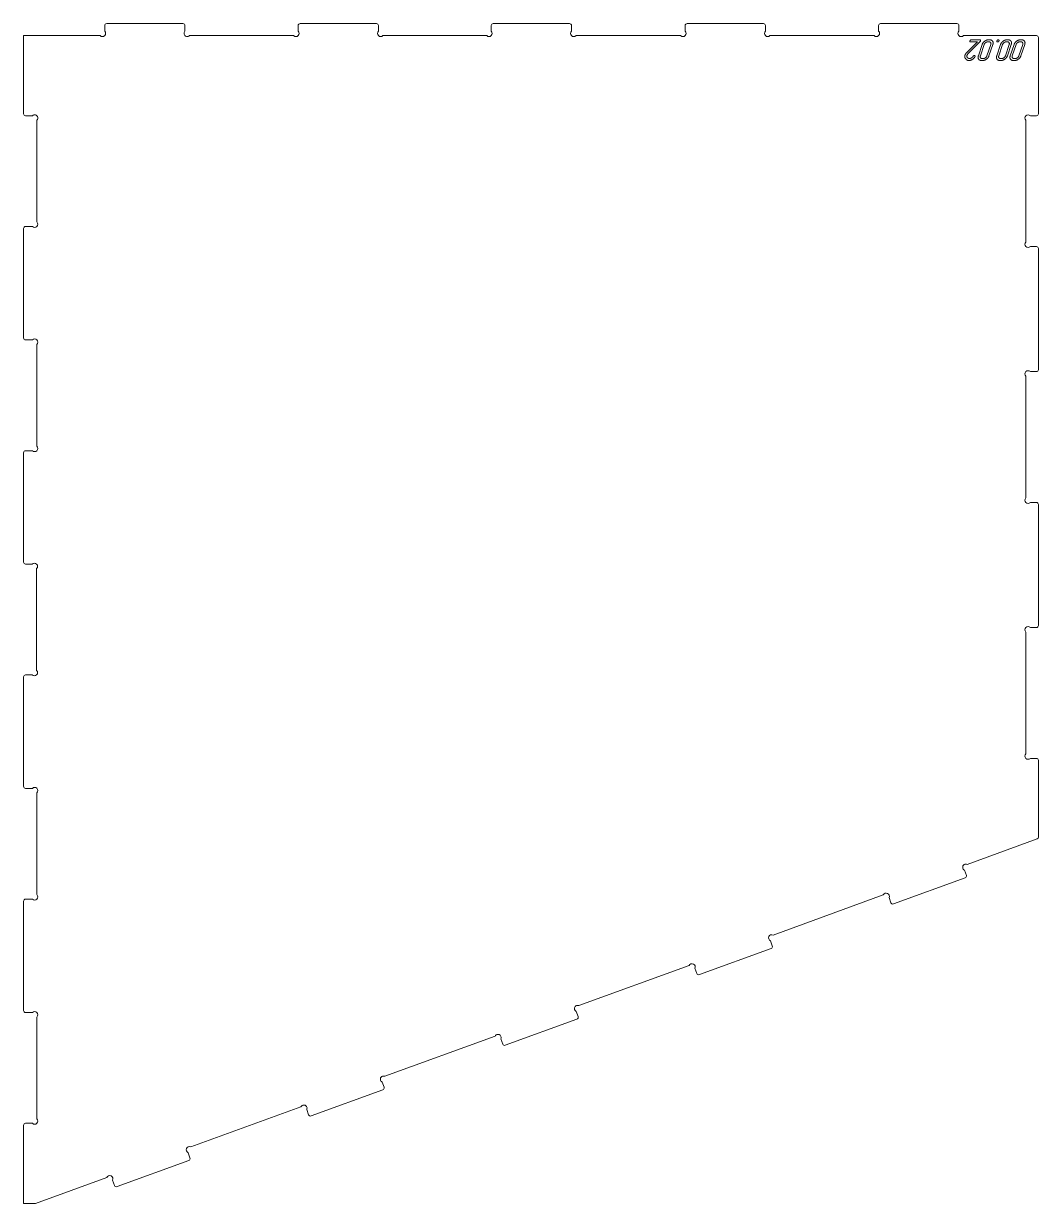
# Model space of a CAD drawing. Header units: millimetres. Extents: x 20 to 1394, y -707 to -10.
# Drawn here: x 20 to 526, y -598 to -10 of the extents above; entities that cross this region are included whole.
import ezdxf

# ---------------------------------------------------------------- set-up
doc = ezdxf.new("R2010")
doc.units = ezdxf.units.MM
doc.layers.add('Cut', color=7, linetype='Continuous', lineweight=0)
doc.layers.add('Mark', color=7, linetype='Continuous', lineweight=0)

msp = doc.modelspace()

# ---------------------------------------------------------------- linework, layer by layer
at = {"layer": 'Cut'}
msp.add_lwpolyline([(20.08, -16.18), (58.23, -16.18, 1), (60.48, -13.93), (60.48, -11.18, -0.414214), (61.48, -10.18), (99.48, -10.18, -0.414214), (100.48, -11.18), (100.48, -13.93, 1), (102.72, -16.18), (154.63, -16.18, 1), (156.88, -13.93), (156.88, -11.18, -0.414214), (157.88, -10.18), (195.88, -10.18, -0.414214), (196.88, -11.18), (196.88, -13.93, 1), (199.12, -16.18), (250.83, -16.18, 1), (253.08, -13.93), (253.08, -11.18, -0.414214), (254.08, -10.18), (292.08, -10.18, -0.414214), (293.08, -11.18), (293.08, -13.93, 1), (295.32, -16.18), (347.43, -16.18, 1), (349.68, -13.93), (349.68, -11.18, -0.414214), (350.68, -10.18), (388.68, -10.18, -0.414214), (389.68, -11.18), (389.68, -13.93, 1), (391.92, -16.18), (443.83, -16.18, 1), (446.08, -13.93), (446.08, -11.18, -0.414214), (447.08, -10.18), (485.08, -10.18, -0.414214), (486.08, -11.18), (486.08, -13.93, 1), (488.32, -16.18), (524.68, -16.18, -0.414214), (525.68, -17.18), (525.68, -55.08, -0.414214), (524.68, -56.08), (521.67, -56.08, 1), (519.43, -58.32), (519.43, -119.03, 1), (521.67, -121.28), (524.68, -121.28, -0.414214), (525.68, -122.28), (525.68, -182.58, -0.414214), (524.68, -183.58), (521.67, -183.58, 1), (519.43, -185.82), (519.43, -246.53, 1), (521.67, -248.78), (524.68, -248.78, -0.414214), (525.68, -249.78), (525.68, -310.08, -0.414214), (524.68, -311.08), (521.67, -311.08, 1), (519.43, -313.32), (519.43, -374.03, 1), (521.67, -376.28), (524.68, -376.28, -0.414214), (525.68, -377.28), (525.68, -415.48, -0.315299), (525.02, -416.42), (490.2, -429.09, 1), (488.86, -431.97), (489.8, -434.56, -0.414214), (489.2, -435.84), (453.49, -448.83, -0.414214), (452.21, -448.24), (451.27, -445.65, 1), (448.39, -444.31), (393.49, -464.29, 1), (392.15, -467.17), (393.09, -469.76, -0.414214), (392.49, -471.04), (356.78, -484.03, -0.414214), (355.5, -483.44), (354.56, -480.85, 1), (351.68, -479.51), (296.78, -499.49, 1), (295.44, -502.37), (296.38, -504.95, -0.414213), (295.78, -506.24), (260.07, -519.23, -0.414214), (258.79, -518.64), (257.85, -516.05, 1), (254.97, -514.7), (200.07, -534.69, 1), (198.73, -537.56), (199.67, -540.15, -0.414214), (199.07, -541.44), (163.37, -554.43, -0.414214), (162.08, -553.83), (161.14, -551.25, 1), (158.26, -549.9), (103.36, -569.89, 1), (102.02, -572.76), (102.96, -575.35, -0.414214), (102.36, -576.63), (66.66, -589.63, -0.414214), (65.37, -589.03), (64.43, -586.44, 1), (61.55, -585.1), (26.08, -598.02), (20.08, -598.02), (20.08, -559.12, -0.414214), (21.08, -558.12), (24.48, -558.12, 1), (26.73, -555.87), (26.73, -505.16, 1), (24.48, -502.92), (21.08, -502.92, -0.414214), (20.08, -501.92), (20.08, -447.41, -0.414214), (21.08, -446.41), (24.48, -446.41, 1), (26.73, -444.16), (26.73, -393.45, 1), (24.48, -391.21), (21.08, -391.21, -0.414214), (20.08, -390.21), (20.08, -335.7, -0.414214), (21.08, -334.7), (24.33, -334.7, 1), (26.58, -332.45), (26.58, -281.74, 1), (24.33, -279.5), (21.08, -279.5, -0.414213), (20.08, -278.5), (20.08, -223.99, -0.414214), (21.08, -222.99), (24.48, -222.99, 1), (26.73, -220.74), (26.73, -170.03, 1), (24.48, -167.79), (21.08, -167.79, -0.414214), (20.08, -166.79), (20.08, -112.28, -0.414214), (21.08, -111.28), (24.48, -111.28, 1), (26.73, -109.03), (26.73, -58.32, 1), (24.48, -56.08), (21.08, -56.08, -0.414214), (20.08, -55.08)], format="xyb", close=True, dxfattribs=at)
at = {"layer": 'Mark'}
for points in [[(496.64, -19.12), (496.68, -19.08), (496.72, -19.03), (496.75, -18.99), (496.78, -18.95), (496.81, -18.91), (496.83, -18.88), (496.84, -18.84), (496.86, -18.8), (496.88, -18.74), (496.89, -18.68), (496.9, -18.63), (496.91, -18.58), (496.9, -18.53), (496.9, -18.49), (496.89, -18.45), (496.87, -18.41), (496.85, -18.38), (496.82, -18.36), (496.79, -18.33), (496.75, -18.31), (496.7, -18.3), (496.66, -18.29), (496.6, -18.28), (496.54, -18.28), (492.27, -18.28), (492.21, -18.28), (492.15, -18.29), (492.09, -18.3), (492.04, -18.31), (491.99, -18.33), (491.94, -18.35), (491.89, -18.38), (491.85, -18.41), (491.81, -18.44), (491.77, -18.48), (491.73, -18.52), (491.7, -18.56), (491.67, -18.61), (491.64, -18.67), (491.62, -18.72), (491.59, -18.78), (491.58, -18.84), (491.56, -18.9), (491.55, -18.95), (491.55, -19), (491.55, -19.05), (491.56, -19.09), (491.58, -19.12), (491.59, -19.16), (491.62, -19.19), (491.65, -19.21), (491.68, -19.23), (491.72, -19.25), (491.77, -19.26), (491.82, -19.27), (491.87, -19.28), (491.93, -19.28), (495.38, -19.28), (490.11, -24.44), (490.01, -24.53), (489.92, -24.63), (489.84, -24.72), (489.76, -24.82), (489.68, -24.91), (489.6, -25.01), (489.53, -25.11), (489.47, -25.2), (489.4, -25.3), (489.35, -25.39), (489.29, -25.49), (489.24, -25.59), (489.19, -25.68), (489.15, -25.78), (489.11, -25.88), (489.08, -25.98), (489.06, -26.04), (489.04, -26.11), (489.02, -26.17), (489, -26.24), (488.99, -26.3), (488.98, -26.36), (488.97, -26.42), (488.96, -26.48), (488.95, -26.54), (488.95, -26.59), (488.95, -26.65), (488.95, -26.71), (488.95, -26.76), (488.96, -26.81), (488.96, -26.86), (488.97, -26.92), (488.98, -26.96), (488.99, -27.01), (489.01, -27.06), (489.02, -27.11), (489.04, -27.15), (489.06, -27.2), (489.08, -27.24), (489.11, -27.28), (489.13, -27.32), (489.16, -27.36), (489.19, -27.4), (489.23, -27.44), (489.26, -27.48), (489.3, -27.51), (489.33, -27.55), (489.38, -27.58), (489.42, -27.65), (489.46, -27.72), (489.5, -27.78), (489.55, -27.84), (489.59, -27.9), (489.64, -27.96), (489.69, -28.01), (489.74, -28.06), (489.79, -28.11), (489.84, -28.16), (489.89, -28.2), (489.95, -28.24), (490.01, -28.28), (490.06, -28.32), (490.12, -28.35), (490.18, -28.39), (490.24, -28.41), (490.31, -28.44), (490.37, -28.47), (490.44, -28.49), (490.5, -28.51), (490.57, -28.52), (490.64, -28.54), (490.71, -28.55), (490.78, -28.56), (490.85, -28.57), (490.93, -28.57), (491, -28.57), (491.02, -28.58), (491.03, -28.58), (491.04, -28.58), (491.04, -28.58), (491.1, -28.57), (491.22, -28.57), (491.34, -28.56), (491.46, -28.55), (491.58, -28.53), (491.69, -28.51), (491.81, -28.48), (491.92, -28.45), (492.03, -28.42), (492.14, -28.38), (492.25, -28.33), (492.35, -28.29), (492.46, -28.23), (492.57, -28.18), (492.67, -28.12), (492.77, -28.05), (492.87, -27.98), (492.97, -27.91), (493.07, -27.83), (493.17, -27.75), (493.26, -27.66), (493.36, -27.57), (493.45, -27.47), (493.54, -27.37), (493.64, -27.27), (493.73, -27.16), (493.81, -27.04), (493.9, -26.93), (493.94, -26.87), (493.97, -26.84), (493.98, -26.82), (493.98, -26.82), (493.98, -26.82), (493.98, -26.82), (493.98, -26.81), (494, -26.79), (494.02, -26.76), (494.04, -26.73), (494.05, -26.7), (494.07, -26.67), (494.08, -26.64), (494.09, -26.61), (494.09, -26.61), (494.09, -26.6), (494.09, -26.6), (494.1, -26.6), (494.1, -26.58), (494.11, -26.55), (494.12, -26.52), (494.13, -26.48), (494.13, -26.46), (494.13, -26.43), (494.13, -26.4), (494.13, -26.37), (494.13, -26.35), (494.13, -26.33), (494.12, -26.3), (494.12, -26.28), (494.11, -26.26), (494.1, -26.24), (494.08, -26.23), (494.07, -26.21), (494.06, -26.2), (494.04, -26.18), (494.02, -26.17), (494, -26.16), (493.98, -26.15), (493.95, -26.14), (493.93, -26.13), (493.9, -26.12), (493.87, -26.12), (493.84, -26.12), (493.81, -26.11), (493.77, -26.11), (493.76, -26.11), (493.75, -26.11), (493.74, -26.11), (493.7, -26.11), (493.65, -26.12), (493.61, -26.13), (493.57, -26.14), (493.53, -26.15), (493.48, -26.17), (493.44, -26.19), (493.41, -26.22), (493.37, -26.24), (493.33, -26.27), (493.29, -26.31), (493.25, -26.34), (493.22, -26.38), (493.18, -26.43), (493.18, -26.43), (493.18, -26.43), (493.18, -26.43), (493.16, -26.45), (493.13, -26.49), (493.07, -26.57), (493.01, -26.64), (492.95, -26.71), (492.89, -26.78), (492.82, -26.84), (492.76, -26.91), (492.7, -26.97), (492.63, -27.02), (492.57, -27.07), (492.51, -27.13), (492.44, -27.17), (492.38, -27.22), (492.31, -27.26), (492.25, -27.3), (492.18, -27.34), (492.12, -27.37), (492.05, -27.4), (491.99, -27.43), (491.92, -27.46), (491.86, -27.48), (491.79, -27.5), (491.72, -27.52), (491.66, -27.53), (491.59, -27.54), (491.52, -27.55), (491.45, -27.56), (491.39, -27.56), (491.35, -27.56), (491.34, -27.56), (491.34, -27.56), (491.32, -27.56), (491.28, -27.56), (491.18, -27.55), (491.09, -27.54), (491.01, -27.53), (490.93, -27.51), (490.84, -27.49), (490.77, -27.46), (490.69, -27.43), (490.62, -27.39), (490.55, -27.35), (490.49, -27.3), (490.42, -27.25), (490.36, -27.19), (490.31, -27.13), (490.25, -27.06), (490.2, -27), (490.16, -26.92), (490.13, -26.85), (490.09, -26.78), (490.07, -26.7), (490.05, -26.62), (490.04, -26.54), (490.03, -26.46), (490.03, -26.38), (490.04, -26.29), (490.05, -26.21), (490.07, -26.12), (490.09, -26.03), (490.11, -25.98), (490.11, -25.96), (490.12, -25.94), (490.14, -25.87), (490.17, -25.8), (490.2, -25.74), (490.24, -25.67), (490.28, -25.6), (490.32, -25.54), (490.36, -25.47), (490.41, -25.4), (490.46, -25.33), (490.51, -25.27), (490.57, -25.2), (490.63, -25.13), (490.69, -25.06), (490.76, -25)], [(497.27, -28.57), (497.98, -28.57), (498.1, -28.57), (498.22, -28.56), (498.34, -28.54), (498.45, -28.53), (498.57, -28.5), (498.69, -28.47), (498.8, -28.44), (498.92, -28.4), (499.03, -28.36), (499.15, -28.31), (499.26, -28.25), (499.37, -28.19), (499.49, -28.13), (499.6, -28.06), (499.71, -27.98), (499.83, -27.9), (499.94, -27.81), (500.04, -27.73), (500.14, -27.64), (500.24, -27.55), (500.33, -27.45), (500.42, -27.36), (500.5, -27.26), (500.58, -27.16), (500.65, -27.06), (500.72, -26.95), (500.79, -26.85), (500.85, -26.74), (500.9, -26.63), (500.96, -26.51), (501, -26.4), (501.05, -26.28), (502.99, -20.57), (503.02, -20.45), (503.06, -20.34), (503.08, -20.22), (503.1, -20.11), (503.11, -20), (503.12, -19.9), (503.12, -19.79), (503.12, -19.69), (503.11, -19.59), (503.09, -19.49), (503.07, -19.4), (503.04, -19.3), (503.01, -19.21), (502.97, -19.12), (502.92, -19.04), (502.87, -18.95), (502.81, -18.87), (502.75, -18.79), (502.68, -18.72), (502.62, -18.66), (502.54, -18.6), (502.47, -18.54), (502.38, -18.49), (502.3, -18.45), (502.21, -18.41), (502.12, -18.38), (502.02, -18.35), (501.92, -18.32), (501.82, -18.31), (501.71, -18.29), (501.6, -18.28), (501.48, -18.28), (500.76, -18.28), (500.64, -18.28), (500.53, -18.29), (500.41, -18.31), (500.29, -18.32), (500.17, -18.35), (500.05, -18.38), (499.94, -18.41), (499.82, -18.45), (499.71, -18.49), (499.59, -18.54), (499.48, -18.6), (499.36, -18.66), (499.25, -18.72), (499.13, -18.79), (499.02, -18.87), (498.91, -18.95), (498.8, -19.03), (498.69, -19.12), (498.59, -19.21), (498.5, -19.3), (498.4, -19.39), (498.32, -19.49), (498.23, -19.59), (498.15, -19.69), (498.08, -19.79), (498.01, -19.89), (497.95, -20), (497.88, -20.11), (497.83, -20.22), (497.78, -20.33), (497.73, -20.45), (497.69, -20.57), (495.75, -26.28), (495.71, -26.4), (495.68, -26.52), (495.65, -26.63), (495.63, -26.74), (495.62, -26.85), (495.61, -26.95), (495.61, -27.06), (495.61, -27.16), (495.63, -27.26), (495.64, -27.36), (495.66, -27.45), (495.69, -27.55), (495.73, -27.64), (495.77, -27.73), (495.82, -27.82), (495.87, -27.9), (495.93, -27.98), (495.99, -28.06), (496.05, -28.13), (496.12, -28.19), (496.2, -28.25), (496.27, -28.31), (496.36, -28.36), (496.44, -28.4), (496.53, -28.44), (496.62, -28.47), (496.72, -28.5), (496.82, -28.53), (496.93, -28.54), (497.04, -28.56), (497.15, -28.57)], [(497.61, -27.57), (498.32, -27.57), (498.39, -27.57), (498.45, -27.56), (498.52, -27.55), (498.58, -27.54), (498.65, -27.53), (498.71, -27.51), (498.78, -27.5), (498.84, -27.47), (498.9, -27.45), (498.97, -27.42), (499.03, -27.39), (499.1, -27.35), (499.16, -27.32), (499.22, -27.28), (499.29, -27.23), (499.35, -27.19), (499.41, -27.14), (499.47, -27.09), (499.53, -27.04), (499.58, -26.99), (499.64, -26.94), (499.69, -26.88), (499.73, -26.83), (499.78, -26.77), (499.82, -26.72), (499.86, -26.66), (499.89, -26.6), (499.93, -26.54), (499.96, -26.47), (499.99, -26.41), (500.01, -26.35), (500.04, -26.28), (501.98, -20.57), (502, -20.5), (502.02, -20.44), (502.03, -20.37), (502.04, -20.31), (502.05, -20.25), (502.05, -20.19), (502.06, -20.13), (502.05, -20.08), (502.05, -20.02), (502.04, -19.97), (502.02, -19.91), (502.01, -19.86), (501.99, -19.81), (501.97, -19.76), (501.94, -19.71), (501.91, -19.66), (501.88, -19.61), (501.84, -19.57), (501.81, -19.53), (501.77, -19.49), (501.73, -19.46), (501.69, -19.43), (501.64, -19.4), (501.59, -19.38), (501.54, -19.35), (501.49, -19.34), (501.44, -19.32), (501.38, -19.31), (501.33, -19.3), (501.27, -19.29), (501.2, -19.28), (501.14, -19.28), (500.42, -19.28), (500.36, -19.28), (500.29, -19.29), (500.23, -19.3), (500.16, -19.31), (500.09, -19.32), (500.03, -19.34), (499.96, -19.35), (499.9, -19.38), (499.83, -19.4), (499.77, -19.43), (499.7, -19.46), (499.64, -19.49), (499.57, -19.53), (499.51, -19.57), (499.45, -19.61), (499.38, -19.66), (499.32, -19.71), (499.26, -19.76), (499.2, -19.81), (499.15, -19.86), (499.1, -19.91), (499.05, -19.96), (499, -20.02), (498.96, -20.07), (498.92, -20.13), (498.88, -20.19), (498.84, -20.25), (498.81, -20.31), (498.77, -20.37), (498.74, -20.44), (498.72, -20.5), (498.69, -20.57), (496.75, -26.28), (496.73, -26.35), (496.71, -26.41), (496.7, -26.48), (496.69, -26.54), (496.68, -26.6), (496.68, -26.66), (496.68, -26.72), (496.68, -26.77), (496.69, -26.83), (496.7, -26.89), (496.71, -26.94), (496.73, -26.99), (496.75, -27.04), (496.77, -27.09), (496.8, -27.14), (496.83, -27.19), (496.86, -27.24), (496.89, -27.28), (496.93, -27.32), (496.97, -27.36), (497.01, -27.39), (497.05, -27.42), (497.1, -27.45), (497.15, -27.47), (497.2, -27.5), (497.25, -27.51), (497.3, -27.53), (497.36, -27.54), (497.42, -27.55), (497.48, -27.56), (497.54, -27.57)], [(506.43, -28.57), (507.14, -28.57), (507.26, -28.57), (507.38, -28.56), (507.49, -28.54), (507.61, -28.53), (507.73, -28.5), (507.84, -28.47), (507.96, -28.44), (508.07, -28.4), (508.19, -28.36), (508.3, -28.31), (508.42, -28.25), (508.53, -28.19), (508.65, -28.13), (508.76, -28.06), (508.87, -27.98), (508.98, -27.9), (509.09, -27.81), (509.2, -27.73), (509.3, -27.64), (509.4, -27.55), (509.49, -27.45), (509.58, -27.36), (509.66, -27.26), (509.74, -27.16), (509.81, -27.06), (509.88, -26.95), (509.95, -26.85), (510.01, -26.74), (510.06, -26.63), (510.11, -26.51), (510.16, -26.4), (510.2, -26.28), (512.14, -20.57), (512.18, -20.45), (512.21, -20.34), (512.24, -20.22), (512.26, -20.11), (512.27, -20), (512.28, -19.9), (512.28, -19.79), (512.28, -19.69), (512.27, -19.59), (512.25, -19.49), (512.23, -19.4), (512.2, -19.3), (512.16, -19.21), (512.12, -19.12), (512.08, -19.04), (512.03, -18.95), (511.97, -18.87), (511.91, -18.79), (511.84, -18.72), (511.77, -18.66), (511.7, -18.6), (511.62, -18.54), (511.54, -18.49), (511.46, -18.45), (511.37, -18.41), (511.28, -18.38), (511.18, -18.35), (511.08, -18.32), (510.97, -18.31), (510.86, -18.29), (510.75, -18.28), (510.64, -18.28), (509.92, -18.28), (509.8, -18.28), (509.68, -18.29), (509.56, -18.31), (509.45, -18.32), (509.33, -18.35), (509.21, -18.38), (509.09, -18.41), (508.98, -18.45), (508.86, -18.49), (508.75, -18.54), (508.63, -18.6), (508.52, -18.66), (508.4, -18.72), (508.29, -18.79), (508.18, -18.87), (508.07, -18.95), (507.96, -19.03), (507.85, -19.12), (507.75, -19.21), (507.65, -19.3), (507.56, -19.39), (507.47, -19.49), (507.39, -19.59), (507.31, -19.69), (507.24, -19.79), (507.17, -19.89), (507.1, -20), (507.04, -20.11), (506.99, -20.22), (506.93, -20.33), (506.89, -20.45), (506.84, -20.57), (504.9, -26.28), (504.87, -26.4), (504.83, -26.52), (504.81, -26.63), (504.79, -26.74), (504.78, -26.85), (504.77, -26.95), (504.77, -27.06), (504.77, -27.16), (504.78, -27.26), (504.8, -27.36), (504.82, -27.45), (504.85, -27.55), (504.89, -27.64), (504.93, -27.73), (504.97, -27.82), (505.03, -27.9), (505.08, -27.98), (505.14, -28.06), (505.21, -28.13), (505.28, -28.19), (505.35, -28.25), (505.43, -28.31), (505.51, -28.36), (505.6, -28.4), (505.69, -28.44), (505.78, -28.47), (505.88, -28.5), (505.98, -28.53), (506.09, -28.54), (506.19, -28.56), (506.31, -28.57)], [(505.36, -19.28), (505.42, -19.28), (505.48, -19.27), (505.54, -19.26), (505.59, -19.25), (505.64, -19.23), (505.69, -19.21), (505.73, -19.19), (505.78, -19.16), (505.82, -19.12), (505.86, -19.09), (505.89, -19.05), (505.92, -19), (505.95, -18.95), (505.98, -18.9), (506.01, -18.84), (506.03, -18.78), (506.05, -18.72), (506.06, -18.67), (506.07, -18.61), (506.07, -18.56), (506.07, -18.52), (506.06, -18.48), (506.05, -18.44), (506.03, -18.41), (506.01, -18.38), (505.98, -18.35), (505.95, -18.33), (505.91, -18.31), (505.86, -18.3), (505.81, -18.29), (505.76, -18.28), (505.7, -18.28), (505.64, -18.28), (505.58, -18.29), (505.52, -18.3), (505.47, -18.31), (505.42, -18.33), (505.37, -18.35), (505.32, -18.38), (505.28, -18.41), (505.24, -18.44), (505.2, -18.48), (505.16, -18.52), (505.13, -18.56), (505.1, -18.61), (505.07, -18.67), (505.05, -18.72), (505.02, -18.78), (505, -18.84), (504.99, -18.9), (504.98, -18.95), (504.98, -19), (504.98, -19.05), (504.99, -19.09), (505, -19.12), (505.02, -19.16), (505.05, -19.19), (505.07, -19.21), (505.11, -19.23), (505.15, -19.25), (505.19, -19.26), (505.24, -19.27), (505.3, -19.28)], [(506.77, -27.57), (507.48, -27.57), (507.54, -27.57), (507.61, -27.56), (507.67, -27.55), (507.74, -27.54), (507.8, -27.53), (507.87, -27.51), (507.93, -27.5), (508, -27.47), (508.06, -27.45), (508.13, -27.42), (508.19, -27.39), (508.25, -27.35), (508.32, -27.32), (508.38, -27.28), (508.44, -27.23), (508.51, -27.19), (508.57, -27.14), (508.63, -27.09), (508.69, -27.04), (508.74, -26.99), (508.79, -26.94), (508.84, -26.88), (508.89, -26.83), (508.93, -26.77), (508.98, -26.72), (509.01, -26.66), (509.05, -26.6), (509.09, -26.54), (509.12, -26.47), (509.15, -26.41), (509.17, -26.35), (509.2, -26.28), (511.14, -20.57), (511.16, -20.5), (511.18, -20.44), (511.19, -20.37), (511.2, -20.31), (511.21, -20.25), (511.21, -20.19), (511.21, -20.13), (511.21, -20.08), (511.2, -20.02), (511.19, -19.97), (511.18, -19.91), (511.17, -19.86), (511.15, -19.81), (511.12, -19.76), (511.1, -19.71), (511.07, -19.66), (511.04, -19.61), (511, -19.57), (510.96, -19.53), (510.93, -19.49), (510.89, -19.46), (510.84, -19.43), (510.8, -19.4), (510.75, -19.38), (510.7, -19.35), (510.65, -19.34), (510.6, -19.32), (510.54, -19.31), (510.48, -19.3), (510.42, -19.29), (510.36, -19.28), (510.3, -19.28), (509.58, -19.28), (509.51, -19.28), (509.45, -19.29), (509.38, -19.3), (509.32, -19.31), (509.25, -19.32), (509.19, -19.34), (509.12, -19.35), (509.05, -19.38), (508.99, -19.4), (508.93, -19.43), (508.86, -19.46), (508.8, -19.49), (508.73, -19.53), (508.67, -19.57), (508.6, -19.61), (508.54, -19.66), (508.48, -19.71), (508.42, -19.76), (508.36, -19.81), (508.31, -19.86), (508.26, -19.91), (508.21, -19.96), (508.16, -20.02), (508.11, -20.07), (508.07, -20.13), (508.03, -20.19), (508, -20.25), (507.96, -20.31), (507.93, -20.37), (507.9, -20.44), (507.88, -20.5), (507.85, -20.57), (505.91, -26.28), (505.89, -26.35), (505.87, -26.41), (505.86, -26.48), (505.85, -26.54), (505.84, -26.6), (505.84, -26.66), (505.83, -26.72), (505.84, -26.77), (505.84, -26.83), (505.85, -26.89), (505.87, -26.94), (505.88, -26.99), (505.9, -27.04), (505.93, -27.09), (505.95, -27.14), (505.98, -27.19), (506.01, -27.24), (506.05, -27.28), (506.09, -27.32), (506.13, -27.36), (506.17, -27.39), (506.21, -27.42), (506.26, -27.45), (506.3, -27.47), (506.35, -27.5), (506.41, -27.51), (506.46, -27.53), (506.52, -27.54), (506.58, -27.55), (506.64, -27.56), (506.7, -27.57)], [(517.36, -18.28), (516.64, -18.28), (516.52, -18.28), (516.4, -18.29), (516.29, -18.31), (516.17, -18.32), (516.05, -18.35), (515.93, -18.38), (515.82, -18.41), (515.7, -18.45), (515.58, -18.49), (515.47, -18.54), (515.35, -18.6), (515.24, -18.66), (515.13, -18.72), (515.01, -18.79), (514.9, -18.87), (514.79, -18.95), (514.68, -19.03), (514.57, -19.12), (514.47, -19.21), (514.37, -19.3), (514.28, -19.39), (514.19, -19.49), (514.11, -19.59), (514.03, -19.69), (513.96, -19.79), (513.89, -19.89), (513.82, -20), (513.76, -20.11), (513.71, -20.22), (513.66, -20.33), (513.61, -20.45), (513.57, -20.57), (511.62, -26.28), (511.59, -26.4), (511.56, -26.52), (511.53, -26.63), (511.51, -26.74), (511.5, -26.85), (511.49, -26.95), (511.49, -27.06), (511.49, -27.16), (511.5, -27.26), (511.52, -27.36), (511.54, -27.45), (511.57, -27.55), (511.61, -27.64), (511.65, -27.73), (511.69, -27.82), (511.75, -27.9), (511.8, -27.98), (511.87, -28.06), (511.93, -28.13), (512, -28.19), (512.07, -28.25), (512.15, -28.31), (512.23, -28.36), (512.32, -28.4), (512.41, -28.44), (512.5, -28.47), (512.6, -28.5), (512.7, -28.53), (512.81, -28.54), (512.92, -28.56), (513.03, -28.57), (513.15, -28.57), (513.86, -28.57), (513.98, -28.57), (514.1, -28.56), (514.21, -28.54), (514.33, -28.53), (514.45, -28.5), (514.56, -28.47), (514.68, -28.44), (514.8, -28.4), (514.91, -28.36), (515.03, -28.31), (515.14, -28.25), (515.25, -28.19), (515.37, -28.13), (515.48, -28.06), (515.59, -27.98), (515.7, -27.9), (515.81, -27.81), (515.92, -27.73), (516.02, -27.64), (516.12, -27.55), (516.21, -27.45), (516.3, -27.36), (516.38, -27.26), (516.46, -27.16), (516.53, -27.06), (516.6, -26.95), (516.67, -26.85), (516.73, -26.74), (516.78, -26.63), (516.83, -26.51), (516.88, -26.4), (516.92, -26.28), (518.87, -20.57), (518.9, -20.45), (518.93, -20.34), (518.96, -20.22), (518.98, -20.11), (518.99, -20), (519, -19.9), (519, -19.79), (519, -19.69), (518.99, -19.59), (518.97, -19.49), (518.95, -19.4), (518.92, -19.3), (518.89, -19.21), (518.85, -19.12), (518.8, -19.04), (518.75, -18.95), (518.69, -18.87), (518.63, -18.79), (518.56, -18.72), (518.49, -18.66), (518.42, -18.6), (518.34, -18.54), (518.26, -18.49), (518.18, -18.45), (518.09, -18.41), (518, -18.38), (517.9, -18.35), (517.8, -18.32), (517.69, -18.31), (517.59, -18.29), (517.47, -18.28)], [(517.02, -19.28), (516.3, -19.28), (516.24, -19.28), (516.17, -19.29), (516.1, -19.3), (516.04, -19.31), (515.97, -19.32), (515.91, -19.34), (515.84, -19.35), (515.78, -19.38), (515.71, -19.4), (515.65, -19.43), (515.58, -19.46), (515.52, -19.49), (515.45, -19.53), (515.39, -19.57), (515.33, -19.61), (515.26, -19.66), (515.2, -19.71), (515.14, -19.76), (515.08, -19.81), (515.03, -19.86), (514.98, -19.91), (514.93, -19.96), (514.88, -20.02), (514.84, -20.07), (514.79, -20.13), (514.75, -20.19), (514.72, -20.25), (514.68, -20.31), (514.65, -20.37), (514.62, -20.44), (514.6, -20.5), (514.57, -20.57), (512.63, -26.28), (512.61, -26.35), (512.59, -26.41), (512.58, -26.48), (512.57, -26.54), (512.56, -26.6), (512.56, -26.66), (512.56, -26.72), (512.56, -26.77), (512.57, -26.83), (512.58, -26.89), (512.59, -26.94), (512.6, -26.99), (512.62, -27.04), (512.65, -27.09), (512.67, -27.14), (512.7, -27.19), (512.74, -27.24), (512.77, -27.28), (512.81, -27.32), (512.85, -27.36), (512.89, -27.39), (512.93, -27.42), (512.98, -27.45), (513.03, -27.47), (513.08, -27.5), (513.13, -27.51), (513.18, -27.53), (513.24, -27.54), (513.3, -27.55), (513.36, -27.56), (513.42, -27.57), (513.49, -27.57), (514.2, -27.57), (514.27, -27.57), (514.33, -27.56), (514.4, -27.55), (514.46, -27.54), (514.53, -27.53), (514.59, -27.51), (514.65, -27.5), (514.72, -27.47), (514.78, -27.45), (514.85, -27.42), (514.91, -27.39), (514.97, -27.35), (515.04, -27.32), (515.1, -27.28), (515.17, -27.23), (515.23, -27.19), (515.29, -27.14), (515.35, -27.09), (515.41, -27.04), (515.46, -26.99), (515.52, -26.94), (515.56, -26.88), (515.61, -26.83), (515.66, -26.77), (515.7, -26.72), (515.74, -26.66), (515.77, -26.6), (515.81, -26.54), (515.84, -26.47), (515.87, -26.41), (515.89, -26.35), (515.92, -26.28), (517.86, -20.57), (517.88, -20.5), (517.9, -20.44), (517.91, -20.37), (517.92, -20.31), (517.93, -20.25), (517.93, -20.19), (517.93, -20.13), (517.93, -20.08), (517.93, -20.02), (517.92, -19.97), (517.9, -19.91), (517.89, -19.86), (517.87, -19.81), (517.84, -19.76), (517.82, -19.71), (517.79, -19.66), (517.76, -19.61), (517.72, -19.57), (517.69, -19.53), (517.65, -19.49), (517.61, -19.46), (517.56, -19.43), (517.52, -19.4), (517.47, -19.38), (517.42, -19.35), (517.37, -19.34), (517.32, -19.32), (517.26, -19.31), (517.2, -19.3), (517.14, -19.29), (517.08, -19.28)]]:
    msp.add_lwpolyline(points, close=True, dxfattribs=at)

doc.saveas('drawing.dxf')
